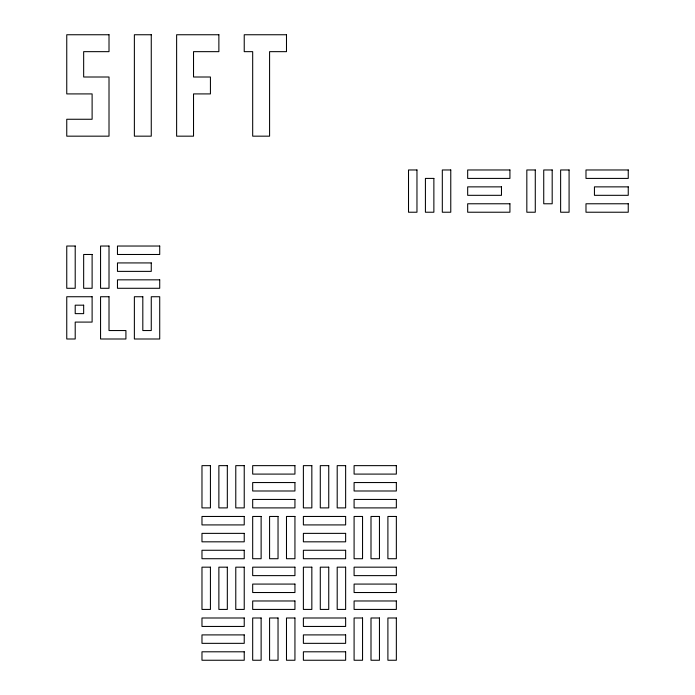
<?xml version="1.0" encoding="UTF-8"?>
<svg xmlns="http://www.w3.org/2000/svg" width="695" height="695" viewBox="0 0 695 695"><rect width="100%" height="100%" fill="white"/><g stroke="black" fill="none" stroke-linecap="round" stroke-linejoin="round"><path stroke-width="1.04" d="M109.011 34.75L66.755 34.75L66.755 93.912L92.114 93.912L92.114 119.262L66.755 119.262L66.755 136.168L109.011 136.168L109.011 77.006L83.661 77.006L83.661 51.656L109.011 51.656L109.011 34.75M151.267 34.75L134.37 34.75L134.37 136.168L151.267 136.168L151.267 34.75M218.873 34.75L176.626 34.75L176.626 136.168L193.523 136.168L193.523 93.912L210.429 93.912L210.429 77.006L193.523 77.006L193.523 51.656L218.873 51.656L218.873 34.75M286.488 34.75L244.232 34.75L244.232 51.656L252.685 51.656L252.685 136.168L269.582 136.168L269.582 51.656L286.488 51.656L286.488 34.75M416.965 169.971L408.512 169.971L408.512 212.227L416.965 212.227L416.965 169.971M450.768 169.971L442.315 169.971L442.315 212.227L450.768 212.227L450.768 169.971M509.93 169.971L467.674 169.971L467.674 178.415L509.93 178.415L509.93 169.971M535.28 169.971L526.827 169.971L526.827 212.227L535.28 212.227L535.28 169.971M552.186 169.971L543.733 169.971L543.733 203.774L552.186 203.774L552.186 169.971M569.083 169.971L560.63 169.971L560.63 212.227L569.083 212.227L569.083 169.971M628.245 169.971L585.989 169.971L585.989 178.415L628.245 178.415L628.245 169.971M433.871 178.415L425.418 178.415L425.418 212.227L433.871 212.227L433.871 178.415M501.477 186.868L467.674 186.868L467.674 195.321L501.477 195.321L501.477 186.868M628.245 186.868L594.442 186.868L594.442 195.321L628.245 195.321L628.245 186.868M509.93 203.774L467.674 203.774L467.674 212.227L509.93 212.227L509.93 203.774M628.245 203.774L585.989 203.774L585.989 212.227L628.245 212.227L628.245 203.774M75.208 246.03L66.755 246.03L66.755 288.286L75.208 288.286L75.208 246.03M109.011 246.03L100.558 246.03L100.558 288.286L109.011 288.286L109.011 246.03M159.72 246.03L117.464 246.03L117.464 254.483L159.72 254.483L159.72 246.03M92.114 254.483L83.661 254.483L83.661 288.286L92.114 288.286L92.114 254.483M151.267 262.927L117.464 262.927L117.464 271.38L151.267 271.38L151.267 262.927M159.72 279.833L117.464 279.833L117.464 288.286L159.72 288.286L159.72 279.833M92.114 296.739L66.755 296.739L66.755 338.995L75.208 338.995L75.208 322.089L92.114 322.089L92.114 296.739M109.011 296.739L100.558 296.739L100.558 338.995L125.917 338.995L125.917 330.542L109.011 330.542L109.011 296.739M142.814 296.739L134.37 296.739L134.37 338.995L159.72 338.995L159.72 296.739L151.267 296.739L151.267 330.542L142.814 330.542L142.814 296.739M83.661 305.183L75.208 305.183L75.208 313.636L83.661 313.636L83.661 305.183M210.429 465.641L201.976 465.641L201.976 507.897L210.429 507.897L210.429 465.641M227.326 465.641L218.873 465.641L218.873 507.897L227.326 507.897L227.326 465.641M244.232 465.641L235.779 465.641L235.779 507.897L244.232 507.897L244.232 465.641M294.941 465.641L252.685 465.641L252.685 474.094L294.941 474.094L294.941 465.641M311.838 465.641L303.385 465.641L303.385 507.897L311.838 507.897L311.838 465.641M328.744 465.641L320.291 465.641L320.291 507.897L328.744 507.897L328.744 465.641M345.641 465.641L337.197 465.641L337.197 507.897L345.641 507.897L345.641 465.641M396.35 465.641L354.094 465.641L354.094 474.094L396.35 474.094L396.35 465.641M294.941 482.547L252.685 482.547L252.685 490.991L294.941 490.991L294.941 482.547M396.35 482.547L354.094 482.547L354.094 490.991L396.35 490.991L396.35 482.547M294.941 499.444L252.685 499.444L252.685 507.897L294.941 507.897L294.941 499.444M396.35 499.444L354.094 499.444L354.094 507.897L396.35 507.897L396.35 499.444M244.232 516.463L201.976 516.463L201.976 524.916L244.232 524.916L244.232 516.463M261.129 516.463L252.685 516.463L252.685 558.719L261.129 558.719L261.129 516.463M278.035 516.463L269.582 516.463L269.582 558.719L278.035 558.719L278.035 516.463M294.941 516.463L286.488 516.463L286.488 558.719L294.941 558.719L294.941 516.463M345.641 516.463L303.385 516.463L303.385 524.916L345.641 524.916L345.641 516.463M362.547 516.463L354.094 516.463L354.094 558.719L362.547 558.719L362.547 516.463M379.453 516.463L371 516.463L371 558.719L379.453 558.719L379.453 516.463M396.35 516.463L387.897 516.463L387.897 558.719L396.35 558.719L396.35 516.463M244.232 533.369L201.976 533.369L201.976 541.822L244.232 541.822L244.232 533.369M345.641 533.369L303.385 533.369L303.385 541.822L345.641 541.822L345.641 533.369M244.232 550.266L201.976 550.266L201.976 558.719L244.232 558.719L244.232 550.266M345.641 550.266L303.385 550.266L303.385 558.719L345.641 558.719L345.641 550.266M210.429 567.172L201.976 567.172L201.976 609.428L210.429 609.428L210.429 567.172M227.326 567.172L218.873 567.172L218.873 609.428L227.326 609.428L227.326 567.172M244.232 567.172L235.779 567.172L235.779 609.428L244.232 609.428L244.232 567.172M294.941 567.172L252.685 567.172L252.685 575.625L294.941 575.625L294.941 567.172M311.838 567.172L303.385 567.172L303.385 609.428L311.838 609.428L311.838 567.172M328.744 567.172L320.291 567.172L320.291 609.428L328.744 609.428L328.744 567.172M345.641 567.172L337.197 567.172L337.197 609.428L345.641 609.428L345.641 567.172M396.35 567.172L354.094 567.172L354.094 575.625L396.35 575.625L396.35 567.172M294.941 584.078L252.685 584.078L252.685 592.522L294.941 592.522L294.941 584.078M396.35 584.078L354.094 584.078L354.094 592.522L396.35 592.522L396.35 584.078M294.941 600.975L252.685 600.975L252.685 609.428L294.941 609.428L294.941 600.975M396.35 600.975L354.094 600.975L354.094 609.428L396.35 609.428L396.35 600.975M244.232 617.994L201.976 617.994L201.976 626.447L244.232 626.447L244.232 617.994M261.129 617.994L252.685 617.994L252.685 660.25L261.129 660.25L261.129 617.994M278.035 617.994L269.582 617.994L269.582 660.25L278.035 660.25L278.035 617.994M294.941 617.994L286.488 617.994L286.488 660.25L294.941 660.25L294.941 617.994M345.641 617.994L303.385 617.994L303.385 626.447L345.641 626.447L345.641 617.994M362.547 617.994L354.094 617.994L354.094 660.25L362.547 660.25L362.547 617.994M379.453 617.994L371 617.994L371 660.25L379.453 660.25L379.453 617.994M396.35 617.994L387.897 617.994L387.897 660.25L396.35 660.25L396.35 617.994M244.232 634.9L201.976 634.9L201.976 643.344L244.232 643.344L244.232 634.9M345.641 634.9L303.385 634.9L303.385 643.344L345.641 643.344L345.641 634.9M244.232 651.797L201.976 651.797L201.976 660.25L244.232 660.25L244.232 651.797M345.641 651.797L303.385 651.797L303.385 660.25L345.641 660.25L345.641 651.797"/></g></svg>
